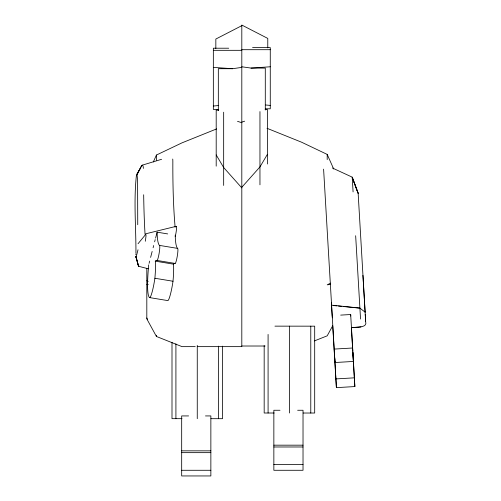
<?xml version="1.0" encoding="UTF-8"?>
<svg xmlns="http://www.w3.org/2000/svg" width="501" height="501" viewBox="0 0 501 501"><rect width="100%" height="100%" fill="white"/><g stroke="black" fill="none" stroke-linecap="round" stroke-linejoin="round"><path stroke-width="0.75" d="M135.877 254.733L135.896 253.863M135.934 252.999C136.053 227.041 133.567 200.851 136.46 174.974M145.296 241.257C145.346 240.248 146.899 232.934 145.315 234.393M138.019 249.767L136.034 257.395M149.091 263.332L149.667 261.102M150.619 257.395L152.147 251.464M153.106 247.751L153.675 245.528M154.634 241.82L155.204 239.591M155.586 238.107L157.114 232.176L167.691 233.917M138.038 243.73L145.096 235.138M153.325 161.992L156.418 155.041L182.038 142.835L216.601 128.92M137.737 224.711L137.6 180.917L137.061 174.505L141.639 165.706L142.441 165.111L161.591 159.299M141.639 165.706L137.061 174.505L136.773 174.229L140.693 167.766M332.739 325.681L327.197 335.827L314.39 340.924M267.428 154.295L259.956 166.914L241.808 187.274M138.909 265.968L138.545 266.269L135.89 256.287L138.545 266.269L148.252 268.774M365.68 321.792C367.734 328.449 354.714 326.834 351.627 327.692M241.808 25.67L215.837 39.04L215.837 48.491M330.629 283.14L327.197 284.818L330.153 284.512M241.808 122.119L244.657 121.179M145.703 233.804L176.177 226.333M218.33 110.627L218.33 68.706L232.558 68.706L241.808 67.397M213.345 106.024L218.724 105.536M351.621 327.641L360.964 326.915M241.808 66.777L251.057 68.086L270.271 66.777M340.667 315.11L350.675 314.528L352.842 351.214M334.18 349.084L352.648 348.007M334.85 360.82L334.956 362.524L353.43 361.446L352.441 345.709M354.37 377.835L354.858 386.565L336.39 387.642L335.902 378.913L354.37 377.835L352.867 352.209L353.08 355.735M252.579 47.595L270.271 47.595L270.271 108.798L265.655 108.798M228.732 48.209L213.345 48.209L213.345 109.418L218.73 109.418M241.808 49.699L270.271 49.699M213.345 50.319L241.808 50.319M251.057 68.086L265.292 68.086L265.292 110.007M265.186 109.562L267.428 109.562L267.428 164.021M218.436 110.176L216.194 110.176L216.194 166.15M274.943 326.145L314.691 326.17L314.691 410.482M241.808 346.016L265.098 346.016M195.233 346.642L182.038 346.642L156.418 336.459L146.812 318.874L146.812 268.448M197.563 346.642L241.808 346.642L241.808 25.05L267.778 38.42L267.778 47.877M279.99 410.263L273.853 410.263L273.853 470.282L303.024 470.282L303.024 410.263L297.65 410.263M274.185 413.006L264.171 413.006L264.171 410.977M303.155 413.024L314.691 413.024L314.691 411.002M188.589 415.93L181.681 415.93L181.681 475.95L210.858 475.95L210.858 415.93L205.479 415.93M182.013 418.667L172 418.667L172 416.644M210.984 418.692L222.519 418.692L222.519 416.669M273.853 445.176L303.024 445.176M273.853 446.986L303.024 446.986M181.681 450.844L210.858 450.844M181.681 452.653L210.858 452.653M273.853 464.621L303.024 464.621M181.681 470.282L210.858 470.282M213.345 67.397L232.558 68.706M265.662 104.985L270.271 105.404M333.134 305.516L336.96 305.892M338.488 306.042L341.55 306.343M343.079 306.493L359.906 308.153L365.116 312.129M334.956 362.524L331.593 305.153L359.9 308.065L360.545 319.049M146.812 284.436L148.29 284.593M157.114 232.176A80.943 9.694 -80.6 0 0 159.518 245.409L177.642 248.396A7.621 0.914 -80.6 0 1 177.279 256.161A7.621 0.914 -80.6 0 1 175.143 263.432A76.321 9.143 -80.6 0 0 173.415 264.14L155.291 261.153A42.754 5.123 -80.6 0 1 154.89 278.262A17.241 2.067 -80.6 0 1 149.448 297.569L167.572 300.556A17.241 2.067 -80.6 0 0 173.008 281.243A42.754 5.123 -80.6 0 0 173.415 264.14M155.291 261.153A76.321 9.143 -80.6 0 1 157.02 260.445L175.143 263.432M154.89 278.262L173.008 281.243M237.537 121.33L241.808 122.739M267.014 128.294L301.583 142.209L327.197 154.408L333.704 169.012M332.439 168.017L352.203 177.147L358.152 193.405L365.11 312.042M146.812 280.742L148.19 281.412M241.808 187.888L223.665 167.534L216.194 154.915M142.441 165.111L143.054 166.025L143.43 168.392M146.812 317.978L147.551 319.306M353.086 191.908L352.203 177.147L358.127 193.029M352.222 177.542L358.152 193.405M135.978 257.232L138.545 266.269M353.43 361.446L353.324 359.743M138.433 265.918L138.37 264.328M354.858 386.565L352.961 354.62M336.39 387.642L334.399 353.286L334.787 359.774M331.593 305.153L331.612 305.385A615.172 0.751 86.7 0 1 324.573 185.677L323.596 169.138M365.386 316.707L362.943 275.368M365.655 321.629L365.429 317.734M334.599 356.687L335.902 378.913M365.229 314.302L365.649 321.21M351.37 327.366L352.397 344.945M332.77 326.151L334.367 353.518M332.301 317.221L332.338 317.853M350.675 314.528L350.756 316.037M327.197 154.408L327.197 159.619M310.777 326.17L310.777 413.024M289.428 326.145L289.428 413.006M268.085 334.43L268.085 413.006M264.171 345.571L264.171 410.463M259.956 111.579L259.956 184.819M223.665 112.199L223.665 185.439M222.519 346.141L222.519 416.149M218.611 346.141L218.611 418.692M197.262 345.371L197.262 418.692M175.914 343.861L175.914 418.667M172 342.246L172 416.131M156.418 155.041L156.418 160.251M156.418 335.257L156.418 336.459M175.125 227.216A615.172 73.678 -80.6 0 1 172.845 162.224A29.352 3.513 -80.6 0 0 172.732 159.036M145.046 234.374A754.537 90.368 -80.6 0 1 143.674 194.764M175.907 226.753A6.469 0.777 -80.6 0 1 176.502 228.794A6.469 0.777 -80.6 0 1 175.237 236.566M177.642 248.396A80.943 9.694 -80.6 0 1 175.237 235.157M149.448 297.569A65.374 7.828 -80.6 0 1 148.709 264.816M159.518 245.409A7.621 0.914 -80.6 0 1 159.155 253.174A7.621 0.914 -80.6 0 1 157.02 260.445M359.906 308.159A754.537 0.927 86.7 0 1 355.654 235.733M332.201 316.526A309.211 0.382 86.7 0 1 331.386 302.786"/></g></svg>
